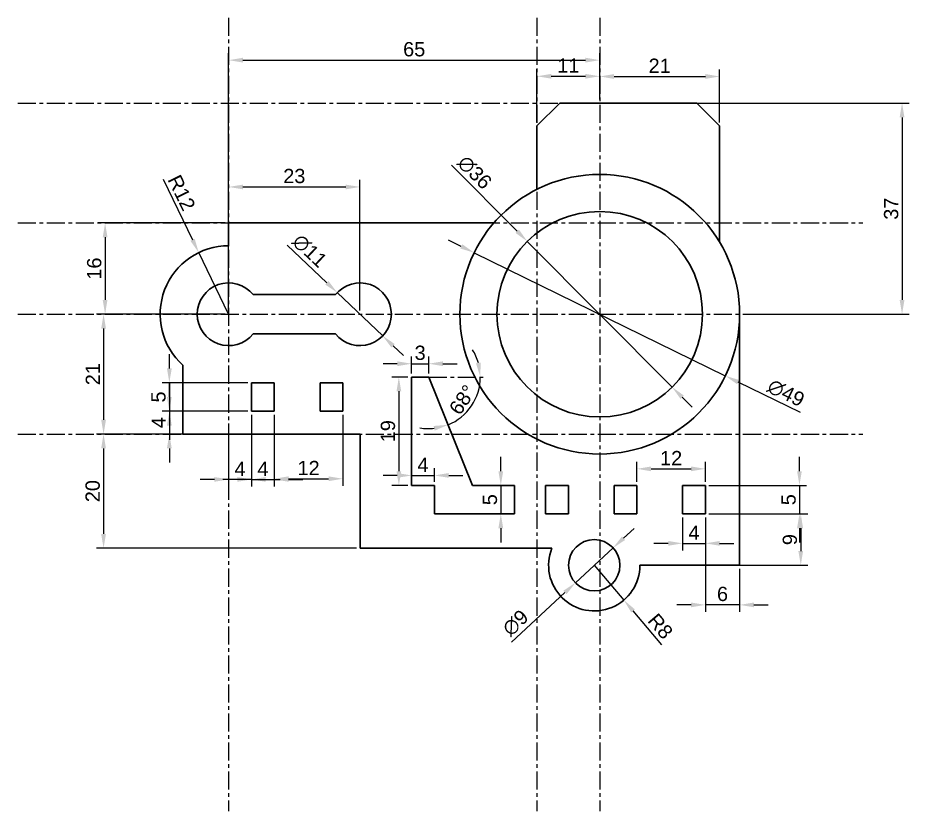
# Model space of a CAD drawing. Header units: millimetres. Extents: x 4 to 856, y 8 to 2347.
# Drawn here: x 174.1 to 330.2, y 1128 to 1267 of the extents above; entities that cross this region are included whole.
import ezdxf

# ---------------------------------------------------------------- set-up
doc = ezdxf.new("R2010")
doc.units = ezdxf.units.MM
doc.header["$LTSCALE"] = 0.5
doc.header["$PDSIZE"] = -10
doc.linetypes.add('CENTER', pattern=[50.8, 31.75, -6.35, 6.35, -6.35])
doc.layers.add('中心线', color=1, linetype='CENTER')
doc.layers.add('尺寸线', color=5, linetype='Continuous')
doc.layers.add('可见的轮廓线', color=3, linetype='Continuous', lineweight=30)
doc.styles.get("Standard").update_dxf_attribs({"font": 'arial.ttf'})
doc.dimstyles.new('ISO-25', dxfattribs={"dimtxt": 2.5, "dimasz": 2.5, "dimexe": 1.25, "dimexo": 0.625, "dimtad": 1, "dimdec": 1, "dimtxsty": 'Standard', "dimcen": 2.5, "dimadec": 0, "dimazin": 0, "dimtfac": 1, "dimtdec": 1, "dimtmove": 0, "dimatfit": 3, "dimfxl": 1, "dimarcsym": 0})

# ---------------------------------------------------------------- blocks, each defined once
blk = doc.blocks.new('*D63')
at = {"layer": 'Defpoints', "color": 0, "ltscale": 0.2, "transparency": 16777216}
for p in [(275.08, 1171.07), (280.26, 1164.98)]:
    blk.add_point(p, dxfattribs=at)
at = {"layer": '尺寸线', "color": 0, "lineweight": -2, "ltscale": 0.2, "transparency": 16777216}
for p, q in [((275.08, 1171.07), (280.26, 1164.98)), ((286.93, 1157.14), (281.88, 1163.07))]:
    blk.add_line(p, q, dxfattribs=at)
at = {"layer": '尺寸线', "color": 0, "ltscale": 0.2, "transparency": 16777216}
blk.add_solid([(282.2, 1163.34), (281.56, 1162.8), (280.26, 1164.98)], dxfattribs=at)
at = {"layer": '尺寸线', "color": 0, "ltscale": 0.2, "transparency": 16777216, "insert": (286.66, 1160.39), "char_height": 2.5, "attachment_point": 5, "rotation": 310.3814}
blk.add_mtext('R8', dxfattribs=at)
blk = doc.blocks.new('*D64')
at = {"layer": 'Defpoints', "color": 0, "ltscale": 0.2, "transparency": 16777216}
for p in [(205.8, 1225.87), (211.04, 1215.07)]:
    blk.add_point(p, dxfattribs=at)
at = {"layer": '尺寸线', "color": 0, "lineweight": -2, "ltscale": 0.2, "transparency": 16777216}
for p, q in [((199.55, 1238.77), (204.71, 1228.12)), ((211.04, 1215.07), (205.8, 1225.87))]:
    blk.add_line(p, q, dxfattribs=at)
at = {"layer": '尺寸线', "color": 0, "ltscale": 0.2, "transparency": 16777216}
blk.add_solid([(205.09, 1228.3), (204.34, 1227.94), (205.8, 1225.87)], dxfattribs=at)
at = {"layer": '尺寸线', "color": 0, "ltscale": 0.2, "transparency": 16777216, "insert": (202.81, 1236.36), "char_height": 2.5, "attachment_point": 5, "rotation": 295.8598}
blk.add_mtext('R12', dxfattribs=at)
blk = doc.blocks.new('*D65')
at = {"layer": 'Defpoints', "color": 0, "ltscale": 0.2, "transparency": 16777216}
for p in [(263.35, 1227.84), (288.72, 1202.3)]:
    blk.add_point(p, dxfattribs=at)
at = {"layer": '尺寸线', "color": 0, "lineweight": -2, "ltscale": 0.2, "transparency": 16777216}
for p, q in [((250.06, 1241.21), (261.59, 1229.61)), ((288.72, 1202.3), (263.35, 1227.84)), ((290.49, 1200.53), (292.25, 1198.76))]:
    blk.add_line(p, q, dxfattribs=at)
at = {"layer": '尺寸线', "color": 0, "ltscale": 0.2, "transparency": 16777216}
for points in [[(261.88, 1229.91), (261.29, 1229.32), (263.35, 1227.84)], [(290.78, 1200.82), (290.19, 1200.23), (288.72, 1202.3)]]:
    blk.add_solid(points, dxfattribs=at)
at = {"layer": '尺寸线', "color": 0, "ltscale": 0.2, "transparency": 16777216, "insert": (254.12, 1239.92), "char_height": 2.5, "attachment_point": 5, "rotation": 314.8176}
blk.add_mtext('∅36', dxfattribs=at)
blk = doc.blocks.new('*D66')
at = {"layer": 'Defpoints', "color": 0, "ltscale": 0.2, "transparency": 16777216}
for p in [(254.04, 1225.86), (298.03, 1204.28)]:
    blk.add_point(p, dxfattribs=at)
at = {"layer": '尺寸线', "color": 0, "lineweight": -2, "ltscale": 0.2, "transparency": 16777216}
for p, q in [((251.79, 1226.96), (249.55, 1228.06)), ((254.04, 1225.86), (298.03, 1204.28)), ((311.18, 1197.83), (300.28, 1203.18))]:
    blk.add_line(p, q, dxfattribs=at)
at = {"layer": '尺寸线', "color": 0, "ltscale": 0.2, "transparency": 16777216}
for points in [[(251.98, 1227.33), (251.61, 1226.59), (254.04, 1225.86)], [(300.46, 1203.55), (300.09, 1202.81), (298.03, 1204.28)]]:
    blk.add_solid(points, dxfattribs=at)
at = {"layer": '尺寸线', "color": 0, "ltscale": 0.2, "transparency": 16777216, "insert": (308.66, 1201.26), "char_height": 2.5, "attachment_point": 5, "rotation": 333.8709}
blk.add_mtext('∅49', dxfattribs=at)
blk = doc.blocks.new('*D67')
at = {"layer": 'Defpoints', "color": 0, "ltscale": 0.2, "transparency": 16777216}
for p in [(278.38, 1174.13), (271.78, 1168.01)]:
    blk.add_point(p, dxfattribs=at)
at = {"layer": '尺寸线', "color": 0, "lineweight": -2, "ltscale": 0.2, "transparency": 16777216}
for p, q in [((280.21, 1175.83), (282.05, 1177.53)), ((278.38, 1174.13), (271.78, 1168.01)), ((260.57, 1157.63), (269.94, 1166.31))]:
    blk.add_line(p, q, dxfattribs=at)
at = {"layer": '尺寸线', "color": 0, "ltscale": 0.2, "transparency": 16777216}
for points in [[(279.93, 1176.13), (280.5, 1175.52), (278.38, 1174.13)], [(269.66, 1166.62), (270.23, 1166.01), (271.78, 1168.01)]]:
    blk.add_solid(points, dxfattribs=at)
at = {"layer": '尺寸线', "color": 0, "ltscale": 0.2, "transparency": 16777216, "insert": (261.29, 1160.98), "char_height": 2.5, "attachment_point": 5, "rotation": 42.8167}
blk.add_mtext('∅9', dxfattribs=at)
blk = doc.blocks.new('*D68')
at = {"layer": 'Defpoints', "color": 0, "ltscale": 0.2, "transparency": 16777216}
for p in [(230.05, 1218.86), (238.02, 1211.28)]:
    blk.add_point(p, dxfattribs=at)
at = {"layer": '尺寸线', "color": 0, "lineweight": -2, "ltscale": 0.2, "transparency": 16777216}
for p, q in [((221.31, 1227.18), (228.24, 1220.58)), ((238.02, 1211.28), (230.05, 1218.86)), ((239.83, 1209.56), (241.64, 1207.83))]:
    blk.add_line(p, q, dxfattribs=at)
at = {"layer": '尺寸线', "color": 0, "ltscale": 0.2, "transparency": 16777216}
for points in [[(228.53, 1220.89), (227.95, 1220.28), (230.05, 1218.86)], [(240.12, 1209.86), (239.54, 1209.25), (238.02, 1211.28)]]:
    blk.add_solid(points, dxfattribs=at)
at = {"layer": '尺寸线', "color": 0, "ltscale": 0.2, "transparency": 16777216, "insert": (225.23, 1226.17), "char_height": 2.5, "attachment_point": 5, "rotation": 316.4309}
blk.add_mtext('∅11', dxfattribs=at)
blk = doc.blocks.new('*D69')
at = {"layer": 'Defpoints', "color": 0, "ltscale": 0.2, "transparency": 16777216}
for p in [(234.04, 1237.38), (211.04, 1231.07), (234.04, 1215.07)]:
    blk.add_point(p, dxfattribs=at)
at = {"layer": '尺寸线', "color": 0, "lineweight": -2, "ltscale": 0.2, "transparency": 16777216}
for p, q in [((211.04, 1231.7), (211.04, 1238.63)), ((234.04, 1215.7), (234.04, 1238.63)), ((213.54, 1237.38), (231.54, 1237.38))]:
    blk.add_line(p, q, dxfattribs=at)
at = {"layer": '尺寸线', "color": 0, "ltscale": 0.2, "transparency": 16777216}
for points in [[(213.54, 1237.79), (213.54, 1236.96), (211.04, 1237.38)], [(231.54, 1237.79), (231.54, 1236.96), (234.04, 1237.38)]]:
    blk.add_solid(points, dxfattribs=at)
at = {"layer": '尺寸线', "color": 0, "ltscale": 0.2, "transparency": 16777216, "insert": (222.54, 1239.28), "char_height": 2.5, "attachment_point": 5}
blk.add_mtext('23', dxfattribs=at)
blk = doc.blocks.new('*D70')
at = {"layer": 'Defpoints', "color": 0, "ltscale": 0.2, "transparency": 16777216}
for p in [(276.04, 1259.6), (276.04, 1252.07), (211.04, 1215.07)]:
    blk.add_point(p, dxfattribs=at)
at = {"layer": '尺寸线', "color": 0, "lineweight": -2, "ltscale": 0.2, "transparency": 16777216}
for p, q in [((211.04, 1215.7), (211.04, 1260.85)), ((276.04, 1252.7), (276.04, 1260.85)), ((213.54, 1259.6), (273.54, 1259.6))]:
    blk.add_line(p, q, dxfattribs=at)
at = {"layer": '尺寸线', "color": 0, "ltscale": 0.2, "transparency": 16777216}
for points in [[(213.54, 1260.02), (213.54, 1259.18), (211.04, 1259.6)], [(273.54, 1260.02), (273.54, 1259.18), (276.04, 1259.6)]]:
    blk.add_solid(points, dxfattribs=at)
at = {"layer": '尺寸线', "color": 0, "ltscale": 0.2, "transparency": 16777216, "insert": (243.54, 1261.5), "char_height": 2.5, "attachment_point": 5}
blk.add_mtext('65', dxfattribs=at)
blk = doc.blocks.new('*D71')
at = {"layer": 'Defpoints', "color": 0, "ltscale": 0.2, "transparency": 16777216}
for p in [(276.04, 1256.77), (276.04, 1252.07), (265.04, 1248.07)]:
    blk.add_point(p, dxfattribs=at)
at = {"layer": '尺寸线', "color": 0, "lineweight": -2, "ltscale": 0.2, "transparency": 16777216}
for p, q in [((265.04, 1248.7), (265.04, 1258.02)), ((276.04, 1252.7), (276.04, 1258.02)), ((267.54, 1256.77), (273.54, 1256.77))]:
    blk.add_line(p, q, dxfattribs=at)
at = {"layer": '尺寸线', "color": 0, "ltscale": 0.2, "transparency": 16777216}
for points in [[(267.54, 1257.19), (267.54, 1256.36), (265.04, 1256.77)], [(273.54, 1257.19), (273.54, 1256.36), (276.04, 1256.77)]]:
    blk.add_solid(points, dxfattribs=at)
at = {"layer": '尺寸线', "color": 0, "ltscale": 0.2, "transparency": 16777216, "insert": (270.54, 1258.65), "char_height": 2.5, "attachment_point": 5}
blk.add_mtext('11', dxfattribs=at)
blk = doc.blocks.new('*D72')
at = {"layer": 'Defpoints', "color": 0, "ltscale": 0.2, "transparency": 16777216}
for p in [(297.04, 1256.74), (276.04, 1252.07), (297.04, 1248.07)]:
    blk.add_point(p, dxfattribs=at)
at = {"layer": '尺寸线', "color": 0, "lineweight": -2, "ltscale": 0.2, "transparency": 16777216}
for p, q in [((276.04, 1252.7), (276.04, 1257.99)), ((297.04, 1248.7), (297.04, 1257.99)), ((278.54, 1256.74), (294.54, 1256.74))]:
    blk.add_line(p, q, dxfattribs=at)
at = {"layer": '尺寸线', "color": 0, "ltscale": 0.2, "transparency": 16777216}
for points in [[(278.54, 1257.16), (278.54, 1256.32), (276.04, 1256.74)], [(294.54, 1257.16), (294.54, 1256.32), (297.04, 1256.74)]]:
    blk.add_solid(points, dxfattribs=at)
at = {"layer": '尺寸线', "color": 0, "ltscale": 0.2, "transparency": 16777216, "insert": (286.54, 1258.62), "char_height": 2.5, "attachment_point": 5}
blk.add_mtext('21', dxfattribs=at)
blk = doc.blocks.new('*D73')
at = {"layer": 'Defpoints', "color": 0, "ltscale": 0.2, "transparency": 16777216}
for p in [(293.04, 1252.07), (300.54, 1215.07), (328.99, 1215.07)]:
    blk.add_point(p, dxfattribs=at)
at = {"layer": '尺寸线', "color": 0, "lineweight": -2, "ltscale": 0.2, "transparency": 16777216}
for p, q in [((293.66, 1252.07), (330.24, 1252.07)), ((328.99, 1249.57), (328.99, 1217.57)), ((301.16, 1215.07), (330.24, 1215.07))]:
    blk.add_line(p, q, dxfattribs=at)
at = {"layer": '尺寸线', "color": 0, "ltscale": 0.2, "transparency": 16777216}
for points in [[(328.57, 1249.57), (329.41, 1249.57), (328.99, 1252.07)], [(328.57, 1217.57), (329.41, 1217.57), (328.99, 1215.07)]]:
    blk.add_solid(points, dxfattribs=at)
at = {"layer": '尺寸线', "color": 0, "ltscale": 0.2, "transparency": 16777216, "insert": (327.09, 1233.57), "char_height": 2.5, "attachment_point": 5, "rotation": 90}
blk.add_mtext('37', dxfattribs=at)
blk = doc.blocks.new('*D74')
at = {"layer": 'Defpoints', "color": 0, "ltscale": 0.2, "transparency": 16777216}
for p in [(294.54, 1185.07), (294.54, 1180.07), (311.02, 1180.07)]:
    blk.add_point(p, dxfattribs=at)
at = {"layer": '尺寸线', "color": 0, "lineweight": -2, "ltscale": 0.2, "transparency": 16777216}
for p, q in [((311.02, 1187.57), (311.02, 1190.07)), ((295.16, 1185.07), (312.27, 1185.07)), ((311.02, 1185.07), (311.02, 1180.07)), ((295.16, 1180.07), (312.27, 1180.07)), ((311.02, 1177.57), (311.02, 1175.07))]:
    blk.add_line(p, q, dxfattribs=at)
at = {"layer": '尺寸线', "color": 0, "ltscale": 0.2, "transparency": 16777216}
for points in [[(310.6, 1187.57), (311.43, 1187.57), (311.02, 1185.07)], [(310.6, 1177.57), (311.43, 1177.57), (311.02, 1180.07)]]:
    blk.add_solid(points, dxfattribs=at)
at = {"layer": '尺寸线', "color": 0, "ltscale": 0.2, "transparency": 16777216, "insert": (309.12, 1182.57), "char_height": 2.5, "attachment_point": 5, "rotation": 90}
blk.add_mtext('5', dxfattribs=at)
blk = doc.blocks.new('*D75')
at = {"layer": 'Defpoints', "color": 0, "ltscale": 0.2, "transparency": 16777216}
for p in [(294.54, 1180.07), (294.54, 1171.07), (311.25, 1171.07)]:
    blk.add_point(p, dxfattribs=at)
at = {"layer": '尺寸线', "color": 0, "lineweight": -2, "ltscale": 0.2, "transparency": 16777216}
for p, q in [((295.16, 1180.07), (312.5, 1180.07)), ((311.25, 1177.57), (311.25, 1173.57)), ((295.16, 1171.07), (312.5, 1171.07))]:
    blk.add_line(p, q, dxfattribs=at)
at = {"layer": '尺寸线', "color": 0, "ltscale": 0.2, "transparency": 16777216}
for points in [[(310.83, 1177.57), (311.66, 1177.57), (311.25, 1180.07)], [(310.83, 1173.57), (311.66, 1173.57), (311.25, 1171.07)]]:
    blk.add_solid(points, dxfattribs=at)
at = {"layer": '尺寸线', "color": 0, "ltscale": 0.2, "transparency": 16777216, "insert": (309.35, 1175.57), "char_height": 2.5, "attachment_point": 5, "rotation": 90}
blk.add_mtext('9', dxfattribs=at)
blk = doc.blocks.new('*D76')
at = {"layer": 'Defpoints', "color": 0, "ltscale": 0.2, "transparency": 16777216}
for p in [(294.54, 1180.07), (300.54, 1171.07), (294.54, 1164.14)]:
    blk.add_point(p, dxfattribs=at)
at = {"layer": '尺寸线', "color": 0, "lineweight": -2, "ltscale": 0.2, "transparency": 16777216}
for p, q in [((294.54, 1179.45), (294.54, 1162.89)), ((300.54, 1170.45), (300.54, 1162.89)), ((292.04, 1164.14), (289.54, 1164.14)), ((300.54, 1164.14), (294.54, 1164.14)), ((303.04, 1164.14), (305.54, 1164.14))]:
    blk.add_line(p, q, dxfattribs=at)
at = {"layer": '尺寸线', "color": 0, "ltscale": 0.2, "transparency": 16777216}
for points in [[(292.04, 1164.55), (292.04, 1163.72), (294.54, 1164.14)], [(303.04, 1164.55), (303.04, 1163.72), (300.54, 1164.14)]]:
    blk.add_solid(points, dxfattribs=at)
at = {"layer": '尺寸线', "color": 0, "ltscale": 0.2, "transparency": 16777216, "insert": (297.54, 1166.04), "char_height": 2.5, "attachment_point": 5}
blk.add_mtext('6', dxfattribs=at)
blk = doc.blocks.new('*D77')
at = {"layer": 'Defpoints', "color": 0, "ltscale": 0.2, "transparency": 16777216}
for p in [(290.54, 1180.07), (294.54, 1180.07), (294.54, 1174.92)]:
    blk.add_point(p, dxfattribs=at)
at = {"layer": '尺寸线', "color": 0, "lineweight": -2, "ltscale": 0.2, "transparency": 16777216}
for p, q in [((290.54, 1179.45), (290.54, 1173.67)), ((294.54, 1179.45), (294.54, 1173.67)), ((288.04, 1174.92), (285.54, 1174.92)), ((290.54, 1174.92), (294.54, 1174.92)), ((297.04, 1174.92), (299.54, 1174.92))]:
    blk.add_line(p, q, dxfattribs=at)
at = {"layer": '尺寸线', "color": 0, "ltscale": 0.2, "transparency": 16777216}
for points in [[(288.04, 1175.33), (288.04, 1174.5), (290.54, 1174.92)], [(297.04, 1175.33), (297.04, 1174.5), (294.54, 1174.92)]]:
    blk.add_solid(points, dxfattribs=at)
at = {"layer": '尺寸线', "color": 0, "ltscale": 0.2, "transparency": 16777216, "insert": (292.54, 1176.79), "char_height": 2.5, "attachment_point": 5}
blk.add_mtext('4', dxfattribs=at)
blk = doc.blocks.new('*D78')
at = {"layer": 'Defpoints', "color": 0, "ltscale": 0.2, "transparency": 16777216}
for p in [(294.54, 1187.98), (282.54, 1185.07), (294.54, 1185.07)]:
    blk.add_point(p, dxfattribs=at)
at = {"layer": '尺寸线', "color": 0, "lineweight": -2, "ltscale": 0.2, "transparency": 16777216}
for p, q in [((282.54, 1185.7), (282.54, 1189.23)), ((294.54, 1185.7), (294.54, 1189.23)), ((285.04, 1187.98), (292.04, 1187.98))]:
    blk.add_line(p, q, dxfattribs=at)
at = {"layer": '尺寸线', "color": 0, "ltscale": 0.2, "transparency": 16777216}
for points in [[(285.04, 1188.39), (285.04, 1187.56), (282.54, 1187.98)], [(292.04, 1188.39), (292.04, 1187.56), (294.54, 1187.98)]]:
    blk.add_solid(points, dxfattribs=at)
at = {"layer": '尺寸线', "color": 0, "ltscale": 0.2, "transparency": 16777216, "insert": (288.54, 1189.86), "char_height": 2.5, "attachment_point": 5}
blk.add_mtext('12', dxfattribs=at)
blk = doc.blocks.new('*D79')
at = {"layer": 'Defpoints', "color": 0, "ltscale": 0.2, "transparency": 16777216}
for p in [(246.08, 1206.4), (243.08, 1204.07), (246.08, 1204.07)]:
    blk.add_point(p, dxfattribs=at)
at = {"layer": '尺寸线', "color": 0, "lineweight": -2, "ltscale": 0.2, "transparency": 16777216}
for p, q in [((243.08, 1204.7), (243.08, 1207.65)), ((246.08, 1204.7), (246.08, 1207.65)), ((240.58, 1206.4), (238.08, 1206.4)), ((243.08, 1206.4), (246.08, 1206.4)), ((248.58, 1206.4), (251.08, 1206.4))]:
    blk.add_line(p, q, dxfattribs=at)
at = {"layer": '尺寸线', "color": 0, "ltscale": 0.2, "transparency": 16777216}
for points in [[(240.58, 1206.82), (240.58, 1205.98), (243.08, 1206.4)], [(248.58, 1206.82), (248.58, 1205.98), (246.08, 1206.4)]]:
    blk.add_solid(points, dxfattribs=at)
at = {"layer": '尺寸线', "color": 0, "ltscale": 0.2, "transparency": 16777216, "insert": (244.58, 1208.3), "char_height": 2.5, "attachment_point": 5}
blk.add_mtext('3', dxfattribs=at)
blk = doc.blocks.new('*D80')
at = {"layer": 'Defpoints', "color": 0, "ltscale": 0.2, "transparency": 16777216}
for p in [(243.08, 1204.07), (240.85, 1185.07), (243.08, 1185.07)]:
    blk.add_point(p, dxfattribs=at)
at = {"layer": '尺寸线', "color": 0, "lineweight": -2, "ltscale": 0.2, "transparency": 16777216}
for p, q in [((242.45, 1204.07), (239.6, 1204.07)), ((240.85, 1201.57), (240.85, 1187.57)), ((242.45, 1185.07), (239.6, 1185.07))]:
    blk.add_line(p, q, dxfattribs=at)
at = {"layer": '尺寸线', "color": 0, "ltscale": 0.2, "transparency": 16777216}
for points in [[(240.44, 1201.57), (241.27, 1201.57), (240.85, 1204.07)], [(240.44, 1187.57), (241.27, 1187.57), (240.85, 1185.07)]]:
    blk.add_solid(points, dxfattribs=at)
at = {"layer": '尺寸线', "color": 0, "ltscale": 0.2, "transparency": 16777216, "insert": (238.95, 1194.57), "char_height": 2.5, "attachment_point": 5, "rotation": 90}
blk.add_mtext('19', dxfattribs=at)
blk = doc.blocks.new('*D81')
at = {"layer": 'Defpoints', "color": 0, "ltscale": 0.2, "transparency": 16777216}
for p in [(247.08, 1186.82), (243.08, 1185.07), (247.08, 1185.07)]:
    blk.add_point(p, dxfattribs=at)
at = {"layer": '尺寸线', "color": 0, "lineweight": -2, "ltscale": 0.2, "transparency": 16777216}
for p, q in [((240.58, 1186.82), (238.08, 1186.82)), ((243.08, 1185.7), (243.08, 1188.07)), ((243.08, 1186.82), (247.08, 1186.82)), ((247.08, 1185.7), (247.08, 1188.07)), ((249.58, 1186.82), (252.08, 1186.82))]:
    blk.add_line(p, q, dxfattribs=at)
at = {"layer": '尺寸线', "color": 0, "ltscale": 0.2, "transparency": 16777216}
for points in [[(240.58, 1187.24), (240.58, 1186.41), (243.08, 1186.82)], [(249.58, 1187.24), (249.58, 1186.41), (247.08, 1186.82)]]:
    blk.add_solid(points, dxfattribs=at)
at = {"layer": '尺寸线', "color": 0, "ltscale": 0.2, "transparency": 16777216, "insert": (245.08, 1188.7), "char_height": 2.5, "attachment_point": 5}
blk.add_mtext('4', dxfattribs=at)
blk = doc.blocks.new('*D82')
at = {"layer": 'Defpoints', "color": 0, "ltscale": 0.2, "transparency": 16777216}
for p in [(261.08, 1185.07), (258.71, 1180.07), (261.08, 1180.07)]:
    blk.add_point(p, dxfattribs=at)
at = {"layer": '尺寸线', "color": 0, "lineweight": -2, "ltscale": 0.2, "transparency": 16777216}
for p, q in [((258.71, 1187.57), (258.71, 1190.07)), ((260.45, 1185.07), (257.46, 1185.07)), ((258.71, 1185.07), (258.71, 1180.07)), ((260.45, 1180.07), (257.46, 1180.07)), ((258.71, 1177.57), (258.71, 1175.07))]:
    blk.add_line(p, q, dxfattribs=at)
at = {"layer": '尺寸线', "color": 0, "ltscale": 0.2, "transparency": 16777216}
for points in [[(258.29, 1187.57), (259.13, 1187.57), (258.71, 1185.07)], [(258.29, 1177.57), (259.13, 1177.57), (258.71, 1180.07)]]:
    blk.add_solid(points, dxfattribs=at)
at = {"layer": '尺寸线', "color": 0, "ltscale": 0.2, "transparency": 16777216, "insert": (256.81, 1182.57), "char_height": 2.5, "attachment_point": 5, "rotation": 90}
blk.add_mtext('5', dxfattribs=at)
blk = doc.blocks.new('*D83')
at = {"layer": 'Defpoints', "color": 0, "ltscale": 0.2, "transparency": 16777216}
for p in [(215.04, 1203.07), (200.65, 1198.07), (215.04, 1198.07)]:
    blk.add_point(p, dxfattribs=at)
at = {"layer": '尺寸线', "color": 0, "lineweight": -2, "ltscale": 0.2, "transparency": 16777216}
for p, q in [((200.65, 1205.57), (200.65, 1208.07)), ((214.41, 1203.07), (199.4, 1203.07)), ((200.65, 1203.07), (200.65, 1198.07)), ((214.41, 1198.07), (199.4, 1198.07)), ((200.65, 1195.57), (200.65, 1193.07))]:
    blk.add_line(p, q, dxfattribs=at)
at = {"layer": '尺寸线', "color": 0, "ltscale": 0.2, "transparency": 16777216}
for points in [[(200.23, 1205.57), (201.07, 1205.57), (200.65, 1203.07)], [(200.23, 1195.57), (201.07, 1195.57), (200.65, 1198.07)]]:
    blk.add_solid(points, dxfattribs=at)
at = {"layer": '尺寸线', "color": 0, "ltscale": 0.2, "transparency": 16777216, "insert": (198.75, 1200.57), "char_height": 2.5, "attachment_point": 5, "rotation": 90}
blk.add_mtext('5', dxfattribs=at)
blk = doc.blocks.new('*D84')
at = {"layer": 'Defpoints', "color": 0, "ltscale": 0.2, "transparency": 16777216}
for p in [(215.04, 1198.07), (200.65, 1194.07), (215.04, 1194.07)]:
    blk.add_point(p, dxfattribs=at)
at = {"layer": '尺寸线', "color": 0, "lineweight": -2, "ltscale": 0.2, "transparency": 16777216}
for p, q in [((200.65, 1200.57), (200.65, 1203.07)), ((214.41, 1198.07), (199.4, 1198.07)), ((200.65, 1198.07), (200.65, 1194.07)), ((214.41, 1194.07), (199.4, 1194.07)), ((200.65, 1191.57), (200.65, 1189.07))]:
    blk.add_line(p, q, dxfattribs=at)
at = {"layer": '尺寸线', "color": 0, "ltscale": 0.2, "transparency": 16777216}
for points in [[(200.23, 1200.57), (201.07, 1200.57), (200.65, 1198.07)], [(200.23, 1191.57), (201.07, 1191.57), (200.65, 1194.07)]]:
    blk.add_solid(points, dxfattribs=at)
at = {"layer": '尺寸线', "color": 0, "ltscale": 0.2, "transparency": 16777216, "insert": (198.78, 1196.07), "char_height": 2.5, "attachment_point": 5, "rotation": 90}
blk.add_mtext('4', dxfattribs=at)
blk = doc.blocks.new('*D85')
at = {"layer": 'Defpoints', "color": 0, "ltscale": 0.2, "transparency": 16777216}
for p in [(215.04, 1198.07), (219.04, 1198.07), (219.04, 1186.13)]:
    blk.add_point(p, dxfattribs=at)
at = {"layer": '尺寸线', "color": 0, "lineweight": -2, "ltscale": 0.2, "transparency": 16777216}
for p, q in [((215.04, 1197.45), (215.04, 1184.88)), ((219.04, 1197.45), (219.04, 1184.88)), ((212.54, 1186.13), (210.04, 1186.13)), ((215.04, 1186.13), (219.04, 1186.13)), ((221.54, 1186.13), (224.04, 1186.13))]:
    blk.add_line(p, q, dxfattribs=at)
at = {"layer": '尺寸线', "color": 0, "ltscale": 0.2, "transparency": 16777216}
for points in [[(212.54, 1186.54), (212.54, 1185.71), (215.04, 1186.13)], [(221.54, 1186.54), (221.54, 1185.71), (219.04, 1186.13)]]:
    blk.add_solid(points, dxfattribs=at)
at = {"layer": '尺寸线', "color": 0, "ltscale": 0.2, "transparency": 16777216, "insert": (217.04, 1188), "char_height": 2.5, "attachment_point": 5}
blk.add_mtext('4', dxfattribs=at)
blk = doc.blocks.new('*D86')
at = {"layer": 'Defpoints', "color": 0, "ltscale": 0.2, "transparency": 16777216}
for p in [(215.04, 1198.07), (211.04, 1194.07), (211.04, 1186.13)]:
    blk.add_point(p, dxfattribs=at)
at = {"layer": '尺寸线', "color": 0, "lineweight": -2, "ltscale": 0.2, "transparency": 16777216}
for p, q in [((215.04, 1197.45), (215.04, 1184.88)), ((211.04, 1193.45), (211.04, 1184.88)), ((208.54, 1186.13), (206.04, 1186.13)), ((215.04, 1186.13), (211.04, 1186.13)), ((217.54, 1186.13), (220.04, 1186.13))]:
    blk.add_line(p, q, dxfattribs=at)
at = {"layer": '尺寸线', "color": 0, "ltscale": 0.2, "transparency": 16777216}
for points in [[(208.54, 1186.54), (208.54, 1185.71), (211.04, 1186.13)], [(217.54, 1186.54), (217.54, 1185.71), (215.04, 1186.13)]]:
    blk.add_solid(points, dxfattribs=at)
at = {"layer": '尺寸线', "color": 0, "ltscale": 0.2, "transparency": 16777216, "insert": (213.04, 1188), "char_height": 2.5, "attachment_point": 5}
blk.add_mtext('4', dxfattribs=at)
blk = doc.blocks.new('*D87')
at = {"layer": 'Defpoints', "color": 0, "ltscale": 0.2, "transparency": 16777216}
for p in [(219.04, 1198.07), (231.04, 1198.07), (231.04, 1186.24)]:
    blk.add_point(p, dxfattribs=at)
at = {"layer": '尺寸线', "color": 0, "lineweight": -2, "ltscale": 0.2, "transparency": 16777216}
for p, q in [((219.04, 1197.45), (219.04, 1184.99)), ((231.04, 1197.45), (231.04, 1184.99)), ((221.54, 1186.24), (228.54, 1186.24))]:
    blk.add_line(p, q, dxfattribs=at)
at = {"layer": '尺寸线', "color": 0, "ltscale": 0.2, "transparency": 16777216}
for points in [[(221.54, 1186.66), (221.54, 1185.82), (219.04, 1186.24)], [(228.54, 1186.66), (228.54, 1185.82), (231.04, 1186.24)]]:
    blk.add_solid(points, dxfattribs=at)
at = {"layer": '尺寸线', "color": 0, "ltscale": 0.2, "transparency": 16777216, "insert": (225.04, 1188.12), "char_height": 2.5, "attachment_point": 5}
blk.add_mtext('12', dxfattribs=at)
blk = doc.blocks.new('*D88')
at = {"layer": 'Defpoints', "color": 0, "ltscale": 0.2, "transparency": 16777216}
for p in [(203.04, 1194.07), (189.13, 1174.07), (234.08, 1174.07)]:
    blk.add_point(p, dxfattribs=at)
at = {"layer": '尺寸线', "color": 0, "lineweight": -2, "ltscale": 0.2, "transparency": 16777216}
for p, q in [((202.41, 1194.07), (187.88, 1194.07)), ((189.13, 1191.57), (189.13, 1176.57)), ((233.45, 1174.07), (187.88, 1174.07))]:
    blk.add_line(p, q, dxfattribs=at)
at = {"layer": '尺寸线', "color": 0, "ltscale": 0.2, "transparency": 16777216}
for points in [[(188.71, 1191.57), (189.55, 1191.57), (189.13, 1194.07)], [(188.71, 1176.57), (189.55, 1176.57), (189.13, 1174.07)]]:
    blk.add_solid(points, dxfattribs=at)
at = {"layer": '尺寸线', "color": 0, "ltscale": 0.2, "transparency": 16777216, "insert": (187.23, 1184.07), "char_height": 2.5, "attachment_point": 5, "rotation": 90}
blk.add_mtext('20', dxfattribs=at)
blk = doc.blocks.new('*D89')
at = {"layer": 'Defpoints', "color": 0, "ltscale": 0.2, "transparency": 16777216}
for p in [(211.04, 1215.07), (189.13, 1194.07), (203.04, 1194.07)]:
    blk.add_point(p, dxfattribs=at)
at = {"layer": '尺寸线', "color": 0, "lineweight": -2, "ltscale": 0.2, "transparency": 16777216}
for p, q in [((210.41, 1215.07), (187.88, 1215.07)), ((189.13, 1212.57), (189.13, 1196.57)), ((202.41, 1194.07), (187.88, 1194.07))]:
    blk.add_line(p, q, dxfattribs=at)
at = {"layer": '尺寸线', "color": 0, "ltscale": 0.2, "transparency": 16777216}
for points in [[(188.71, 1212.57), (189.55, 1212.57), (189.13, 1215.07)], [(188.71, 1196.57), (189.55, 1196.57), (189.13, 1194.07)]]:
    blk.add_solid(points, dxfattribs=at)
at = {"layer": '尺寸线', "color": 0, "ltscale": 0.2, "transparency": 16777216, "insert": (187.25, 1204.57), "char_height": 2.5, "attachment_point": 5, "rotation": 90}
blk.add_mtext('21', dxfattribs=at)
blk = doc.blocks.new('*D90')
at = {"layer": 'Defpoints', "color": 0, "ltscale": 0.2, "transparency": 16777216}
for p in [(211.04, 1231.07), (189.4, 1215.07), (199.04, 1215.07)]:
    blk.add_point(p, dxfattribs=at)
at = {"layer": '尺寸线', "color": 0, "lineweight": -2, "ltscale": 0.2, "transparency": 16777216}
for p, q in [((210.41, 1231.07), (188.15, 1231.07)), ((189.4, 1228.57), (189.4, 1217.57)), ((198.41, 1215.07), (188.15, 1215.07))]:
    blk.add_line(p, q, dxfattribs=at)
at = {"layer": '尺寸线', "color": 0, "ltscale": 0.2, "transparency": 16777216}
for points in [[(188.98, 1228.57), (189.81, 1228.57), (189.4, 1231.07)], [(188.98, 1217.57), (189.81, 1217.57), (189.4, 1215.07)]]:
    blk.add_solid(points, dxfattribs=at)
at = {"layer": '尺寸线', "color": 0, "ltscale": 0.2, "transparency": 16777216, "insert": (187.5, 1223.07), "char_height": 2.5, "attachment_point": 5, "rotation": 90}
blk.add_mtext('16', dxfattribs=at)
blk = doc.blocks.new('*D91')
at = {"layer": 'Defpoints', "color": 0, "ltscale": 0.2, "transparency": 16777216}
for p in [(246.08, 1204.07), (246.08, 1204.07), (256.13, 1204.07), (252.43, 1197.64), (253.76, 1185.07)]:
    blk.add_point(p, dxfattribs=at)
at = {"layer": '尺寸线', "color": 0, "lineweight": -2, "ltscale": 0.2, "transparency": 16777216}
for start, end in [(15.8998, 31.7996), (292, 360), (260.2004, 276.1002)]:
    blk.add_arc((246.08, 1204.07), 9.04, start, end, dxfattribs=at)
at = {"layer": '尺寸线', "color": 0, "ltscale": 0.2, "transparency": 16777216}
for points in [[(255.18, 1206.6), (254.36, 1206.49), (255.12, 1204.07)], [(246.94, 1195.49), (247.14, 1194.68), (249.46, 1195.69)]]:
    blk.add_solid(points, dxfattribs=at)
at = {"layer": '尺寸线', "color": 0, "ltscale": 0.2, "transparency": 16777216, "insert": (252, 1200.08), "char_height": 2.5, "attachment_point": 5, "rotation": 56}
blk.add_mtext('68°', dxfattribs=at)

msp = doc.modelspace()

# ---------------------------------------------------------------- linework, layer by layer
at = {"layer": '中心线', "ltscale": 0.2}
for p, q in [((211.04, 1267.02), (211.04, 1127.98)), ((265.04, 1267.02), (265.04, 1127.98)), ((276.04, 1267.02), (276.04, 1127.98)), ((174.11, 1252.07), (322.12, 1252.07)), ((174.11, 1231.07), (322.12, 1231.07)), ((174.11, 1215.07), (322.12, 1215.07)), ((246.08, 1204.07), (256.13, 1204.07)), ((174.11, 1194.07), (322.12, 1194.07))]:
    msp.add_line(p, q, dxfattribs=at)
at = {"layer": '可见的轮廓线', "ltscale": 0.2}
for p, q in [((265.04, 1248.07), (269.04, 1252.07)), ((269.04, 1252.07), (276.04, 1252.07)), ((276.04, 1252.07), (293.04, 1252.07)), ((293.04, 1252.07), (297.04, 1248.07)), ((265.04, 1236.96), (265.04, 1248.07)), ((297.04, 1248.07), (297.04, 1231.07)), ((211.04, 1231.07), (257.48, 1231.07)), ((211.04, 1231.07), (211.04, 1227.07)), ((297.04, 1231.07), (297.04, 1227.69)), ((215.32, 1218.52), (229.75, 1218.52)), ((300.54, 1215.07), (300.54, 1171.07)), ((215.32, 1211.63), (229.75, 1211.63)), ((203.04, 1194.07), (203.04, 1206.13)), ((243.08, 1185.07), (243.08, 1204.07)), ((243.08, 1204.07), (246.08, 1204.07)), ((246.08, 1204.07), (253.76, 1185.07)), ((215.04, 1198.07), (215.04, 1203.07)), ((215.04, 1203.07), (219.04, 1203.07)), ((219.04, 1203.07), (219.04, 1198.07)), ((227.04, 1198.07), (227.04, 1203.07)), ((227.04, 1203.07), (231.04, 1203.07)), ((231.04, 1203.07), (231.04, 1198.07)), ((219.04, 1198.07), (215.04, 1198.07)), ((231.04, 1198.07), (227.04, 1198.07)), ((211.04, 1194.07), (203.04, 1194.07)), ((234.08, 1194.07), (211.04, 1194.07)), ((234.08, 1194.07), (234.08, 1174.07)), ((247.08, 1185.07), (243.08, 1185.07)), ((247.08, 1180.07), (247.08, 1185.07)), ((261.08, 1185.07), (253.76, 1185.07)), ((261.08, 1180.07), (261.08, 1185.07)), ((270.54, 1185.07), (266.54, 1185.07)), ((266.54, 1185.07), (266.54, 1180.07)), ((270.54, 1180.07), (270.54, 1185.07)), ((282.54, 1185.07), (278.54, 1185.07)), ((278.54, 1185.07), (278.54, 1180.07)), ((282.54, 1180.07), (282.54, 1185.07)), ((294.54, 1185.07), (290.54, 1185.07)), ((290.54, 1185.07), (290.54, 1180.07)), ((294.54, 1180.07), (294.54, 1185.07)), ((247.08, 1180.07), (261.08, 1180.07)), ((266.54, 1180.07), (270.54, 1180.07)), ((278.54, 1180.07), (282.54, 1180.07)), ((290.54, 1180.07), (294.54, 1180.07)), ((234.08, 1174.07), (267.66, 1174.07)), ((300.54, 1171.07), (283.08, 1171.07))]:
    msp.add_line(p, q, dxfattribs=at)
for centre, radius in [((276.04, 1215.07), 24.5), ((276.04, 1215.07), 18), ((275.08, 1171.07), 4.5)]:
    msp.add_circle(centre, radius, dxfattribs=at)
for centre, radius, start, end in [((211.04, 1215.07), 12, 90, 228.1897), ((211.04, 1215.07), 5.5, 38.7814, 321.2186), ((234.04, 1215.07), 5.5, 218.7814, 141.2186), ((275.08, 1171.07), 8, 157.9757, 0)]:
    msp.add_arc(centre, radius, start, end, dxfattribs=at)

# ---------------------------------------------------------------- dimensions: what is measured, and where the dimension line sits
at = {"layer": '尺寸线', "ltscale": 0.2}
for base, p1, p2, picture, middle in [((276.04, 1259.6), (211.04, 1215.07), (276.04, 1252.07), '*D70', (243.54, 1261.5)), ((276.04, 1256.77), (265.04, 1248.07), (276.04, 1252.07), '*D71', (270.54, 1258.65)), ((297.04, 1256.74), (276.04, 1252.07), (297.04, 1248.07), '*D72', (286.54, 1258.62)), ((234.04, 1237.38), (211.04, 1231.07), (234.04, 1215.07), '*D69', (222.54, 1239.28)), ((246.08, 1206.4), (243.08, 1204.07), (246.08, 1204.07), '*D79', (244.58, 1208.3)), ((211.04, 1186.13), (215.04, 1198.07), (211.04, 1194.07), '*D86', (213.04, 1188)), ((219.04, 1186.13), (215.04, 1198.07), (219.04, 1198.07), '*D85', (217.04, 1188)), ((231.04, 1186.24), (219.04, 1198.07), (231.04, 1198.07), '*D87', (225.04, 1188.12)), ((294.54, 1187.98), (282.54, 1185.07), (294.54, 1185.07), '*D78', (288.54, 1189.86)), ((247.08, 1186.82), (243.08, 1185.07), (247.08, 1185.07), '*D81', (245.08, 1188.7)), ((294.54, 1164.14), (300.54, 1171.07), (294.54, 1180.07), '*D76', (297.54, 1166.04))]:
    dim = msp.add_linear_dim(base=base, p1=p1, p2=p2, dimstyle='ISO-25', dxfattribs=at)
    dim.commit()
    dim.dimension.update_dxf_attribs({"geometry": picture, "text_midpoint": middle})
for base, p1, p2, picture, middle in [((328.99, 1215.07), (293.04, 1252.07), (300.54, 1215.07), '*D73', (327.09, 1233.57)), ((189.4, 1215.07), (211.04, 1231.07), (199.04, 1215.07), '*D90', (187.5, 1223.07)), ((189.13, 1194.07), (211.04, 1215.07), (203.04, 1194.07), '*D89', (187.25, 1204.57)), ((200.65, 1198.07), (215.04, 1203.07), (215.04, 1198.07), '*D83', (198.75, 1200.57)), ((240.85, 1185.07), (243.08, 1204.07), (243.08, 1185.07), '*D80', (238.95, 1194.57)), ((200.65, 1194.07), (215.04, 1198.07), (215.04, 1194.07), '*D84', (198.78, 1196.07)), ((189.13, 1174.07), (203.04, 1194.07), (234.08, 1174.07), '*D88', (187.23, 1184.07)), ((258.71, 1180.07), (261.08, 1185.07), (261.08, 1180.07), '*D82', (256.81, 1182.57)), ((311.02, 1180.07), (294.54, 1185.07), (294.54, 1180.07), '*D74', (309.12, 1182.57)), ((311.25, 1171.07), (294.54, 1180.07), (294.54, 1171.07), '*D75', (309.35, 1175.57))]:
    dim = msp.add_linear_dim(base=base, p1=p1, p2=p2, angle=90, dimstyle='ISO-25', dxfattribs=at)
    dim.commit()
    dim.dimension.update_dxf_attribs({"geometry": picture, "text_midpoint": middle})
for p1, p2, picture, middle in [((288.72, 1202.3), (263.35, 1227.84), '*D65', (252.72, 1238.53)), ((254.04, 1225.86), (298.03, 1204.28), '*D66', (307.79, 1199.49)), ((278.38, 1174.13), (271.78, 1168.01), '*D67', (262.63, 1159.54))]:
    dim = msp.add_diameter_dim_2p(p1=p1, p2=p2, dimstyle='ISO-25', dxfattribs=at)
    dim.commit()
    dim.dimension.update_dxf_attribs({"geometry": picture, "text_midpoint": middle, "dimtype": 163})
dim = msp.add_radius_dim(center=(211.04, 1215.07), mpoint=(205.8, 1225.87), dimstyle='ISO-25', dxfattribs=at)
dim.commit()
dim.dimension.update_dxf_attribs({"geometry": '*D64', "text_midpoint": (201.12, 1235.54), "dimtype": 164})
dim = msp.add_diameter_dim_2p(p1=(238.02, 1211.28), p2=(230.05, 1218.86), dimstyle='ISO-25', dxfattribs=at)
dim.commit()
dim.dimension.update_dxf_attribs({"geometry": '*D68', "text_midpoint": (225.23, 1226.17)})
dim = msp.add_angular_dim_2l(base=(252.43, 1197.64), line1=((246.08, 1204.07), (253.76, 1185.07)), line2=((246.08, 1204.07), (256.13, 1204.07)), dimstyle='ISO-25', dxfattribs=at)
dim.commit()
dim.dimension.update_dxf_attribs({"geometry": '*D91', "text_midpoint": (252, 1200.08)})
dim = msp.add_linear_dim(base=(294.54, 1174.92), p1=(290.54, 1180.07), p2=(294.54, 1180.07), dimstyle='ISO-25', dxfattribs=at)
dim.commit()
dim.dimension.update_dxf_attribs({"geometry": '*D77', "text_midpoint": (292.54, 1174.92), "dimtype": 160})
dim = msp.add_radius_dim(center=(275.08, 1171.07), mpoint=(280.26, 1164.98), dimstyle='ISO-25', dxfattribs=at)
dim.commit()
dim.dimension.update_dxf_attribs({"geometry": '*D63', "text_midpoint": (286.66, 1160.39)})

doc.saveas('drawing.dxf')
